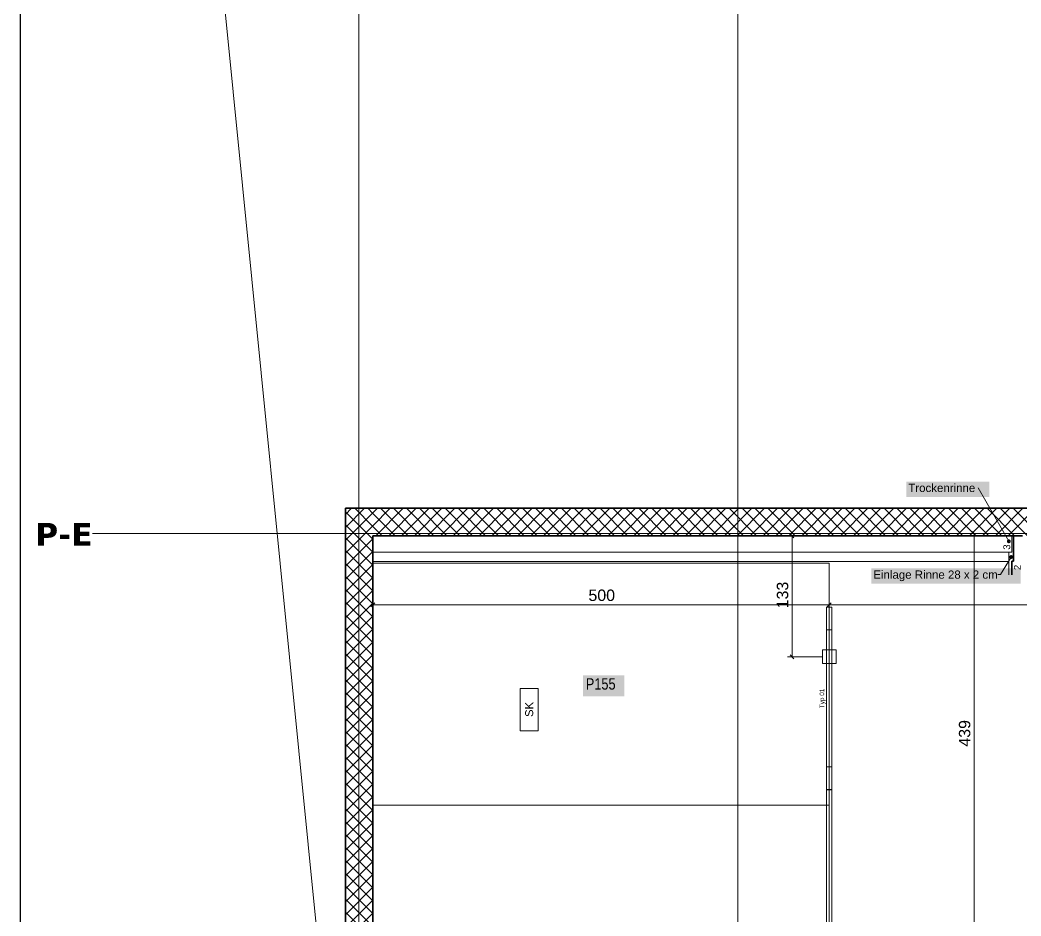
# Model space of a CAD drawing. Extents: x -1067 to 613, y -179 to 712.
# Drawn here: x -1062.4 to -843.1, y 16.1 to 212.4 of the extents above; entities that cross this region are included whole.
import ezdxf
from ezdxf.lldxf.tags import DXFTag

# ---------------------------------------------------------------- set-up
doc = ezdxf.new("R2010")
doc.units = 0
doc.layers.get('0').update_dxf_attribs({"lineweight": 13})
for name, color, linetype, lineweight, true_color in [('A-DETL-____-OTLN', 5, 'Continuous', 9, 0x0000ff), ('EL01_VVV_Mass', 7, 'Continuous', 13, 0xb2b200), ('EL01_WAN_Leuchten', 7, 'Continuous', 13, 0x0080ff), ('EL01_WAN_Leuchtentyp', 7, 'Continuous', 13, 0x0099ff), ('EL01_WAN_Licht', 7, 'Continuous', 13, 0x0080ff), ('EL01_WAN_Schlaufkasten', 1, 'Continuous', 13, 0xff0000), ('S-GRID-____-IDEN', 7, 'Continuous', 9, 0x5555aa)]:
    doc.layers.add(name, color=color, linetype=linetype, lineweight=lineweight, true_color=true_color)
for name, color, linetype, lineweight in [('A-FLOR-____-OTLN', 7, 'Continuous', 9), ('A-WALL-____-MCUT', 7, 'Continuous', 35), ('A-WALL-____-PATT', 7, 'Continuous', 35), ('C-PRKG-____-IDEN', 7, 'Continuous', 5), ('C-PRKG-____-OTLN', 7, 'Continuous', 9), ('S-GRID-____-OTLN', 7, 'Continuous', 5), ('Text', 7, 'Continuous', 5)]:
    doc.layers.add(name, color=color, linetype=linetype, lineweight=lineweight)
doc.styles.get("Standard").update_dxf_attribs({"font": 'arial.ttf'})
tags = doc.linetypes.add('_Rasterlinie_', pattern=[0.375, 0.2, -0.05, 0.075, -0.05]).pattern_tags.tags
tags[10:11] = [DXFTag(74, 4), DXFTag(75, 0), DXFTag(340, '0'), DXFTag(46, 1.0), DXFTag(50, 0.0), DXFTag(44, 0.0), DXFTag(45, 0.0)]
tags[8:9] = [DXFTag(74, 4), DXFTag(75, 0), DXFTag(340, '0'), DXFTag(46, 1.0), DXFTag(50, 0.0), DXFTag(44, 0.0), DXFTag(45, 0.0)]
tags[6:7] = [DXFTag(74, 4), DXFTag(75, 0), DXFTag(340, '0'), DXFTag(46, 1.0), DXFTag(50, 0.0), DXFTag(44, 0.0), DXFTag(45, 0.0)]
tags[4:5] = [DXFTag(74, 4), DXFTag(75, 0), DXFTag(340, '0'), DXFTag(46, 1.0), DXFTag(50, 0.0), DXFTag(44, 0.0), DXFTag(45, 0.0)]
tags = doc.linetypes.add('_Strichliert - Fein_', pattern=[0.15, 0.1, -0.05]).pattern_tags.tags
tags[6:7] = [DXFTag(74, 4), DXFTag(75, 0), DXFTag(340, '0'), DXFTag(46, 1.0), DXFTag(50, 0.0), DXFTag(44, 0.0), DXFTag(45, 0.0)]
tags[4:5] = [DXFTag(74, 4), DXFTag(75, 0), DXFTag(340, '0'), DXFTag(46, 1.0), DXFTag(50, 0.0), DXFTag(44, 0.0), DXFTag(45, 0.0)]
tags = doc.linetypes.add('Gestrichelt', pattern=[0.1, 0.05, -0.05]).pattern_tags.tags
tags[6:7] = [DXFTag(74, 4), DXFTag(75, 0), DXFTag(340, '0'), DXFTag(46, 1.0), DXFTag(50, 0.0), DXFTag(44, 0.0), DXFTag(45, 0.0)]
tags[4:5] = [DXFTag(74, 4), DXFTag(75, 0), DXFTag(340, '0'), DXFTag(46, 1.0), DXFTag(50, 0.0), DXFTag(44, 0.0), DXFTag(45, 0.0)]

# ---------------------------------------------------------------- blocks, each defined once
blk = doc.blocks.new('Referenz-A0UNPC4Q6I', base_point=(-1062.18, -175.86))
at = {"layer": 'A-DETL-____-OTLN', "color": 0, "linetype": '_Strichliert - Fein_', "ltscale": 0.13}
blk.add_line((-1035.16, 392.26), (-979.08, -171.09), dxfattribs=at)
at = {"layer": 'A-DETL-____-OTLN', "color": 0, "linetype": 'Continuous', "ltscale": 0.13}
for p, q in [((-845.1, 95.79), (-845.1, 99.38)), ((-845.7, 90.78), (-845.7, 95.79)), ((-845.7, 95.79), (-845.1, 95.79))]:
    blk.add_line(p, q, dxfattribs=at)
at = {"layer": 'A-DETL-____-OTLN', "color": 0, "linetype": 'Continuous', "lineweight": 35, "ltscale": 0.35}
for p, q in [((-845.1, 99.38), (-842.7, 99.38)), ((-844.7, 93.78), (-844.7, 99.38)), ((-845.1, 90.78), (-845.1, 93.78)), ((-845.1, 93.78), (-844.7, 93.78))]:
    blk.add_line(p, q, dxfattribs=at)
at = {"layer": 'A-DETL-____-OTLN', "color": 0, "linetype": 'Gestrichelt', "ltscale": 0.13}
blk.add_line((-845.7, 93.76), (-985.1, 93.76), dxfattribs=at)
at = {"layer": 'A-FLOR-____-OTLN', "color": 0, "linetype": 'Continuous', "ltscale": 0.13}
for p, q in [((-845.1, 99.36), (-985.1, 99.36)), ((-845.7, 95.78), (-985.1, 95.78))]:
    blk.add_line(p, q, dxfattribs=at)
at = {"layer": 'A-WALL-____-MCUT', "color": 0, "linetype": 'Continuous', "ltscale": 0.35}
for p, q in [((-691.1, 105.38), (-991.1, 105.38)), ((-991.1, 105.38), (-991.1, -171.09)), ((-985.1, 99.38), (-845.1, 99.38)), ((-985.1, -171.09), (-985.1, 99.38))]:
    blk.add_line(p, q, dxfattribs=at)
at = {"layer": 'A-WALL-____-PATT', "color": 0, "linetype": 'Continuous', "lineweight": 9, "ltscale": 0.13}
for p, q in [((-991.1, 104.03), (-989.76, 105.38)), ((-991.1, 101.21), (-986.93, 105.38)), ((-985.1, 101.43), (-989.04, 105.38)), ((-985.1, 104.26), (-986.22, 105.38)), ((-985.1, 104.38), (-984.1, 105.38)), ((-985.1, 101.55), (-981.27, 105.38)), ((-984.44, 99.38), (-978.44, 105.38)), ((-977.39, 99.38), (-983.39, 105.38)), ((-981.61, 99.38), (-975.61, 105.38)), ((-974.56, 99.38), (-980.56, 105.38)), ((-978.79, 99.38), (-972.79, 105.38)), ((-971.73, 99.38), (-977.73, 105.38)), ((-975.96, 99.38), (-969.96, 105.38)), ((-968.9, 99.38), (-974.9, 105.38)), ((-973.13, 99.38), (-967.13, 105.38)), ((-966.07, 99.38), (-972.07, 105.38)), ((-970.3, 99.38), (-964.3, 105.38)), ((-963.25, 99.38), (-969.25, 105.38)), ((-967.47, 99.38), (-961.47, 105.38)), ((-960.42, 99.38), (-966.42, 105.38)), ((-964.64, 99.38), (-958.64, 105.38)), ((-957.59, 99.38), (-963.59, 105.38)), ((-961.81, 99.38), (-955.81, 105.38)), ((-954.76, 99.38), (-960.76, 105.38)), ((-958.99, 99.38), (-952.99, 105.38)), ((-951.93, 99.38), (-957.93, 105.38)), ((-956.16, 99.38), (-950.16, 105.38)), ((-949.1, 99.38), (-955.1, 105.38)), ((-953.33, 99.38), (-947.33, 105.38)), ((-946.27, 99.38), (-952.27, 105.38)), ((-950.5, 99.38), (-944.5, 105.38)), ((-943.45, 99.38), (-949.45, 105.38)), ((-947.67, 99.38), (-941.67, 105.38)), ((-940.62, 99.38), (-946.62, 105.38)), ((-944.84, 99.38), (-938.84, 105.38)), ((-937.79, 99.38), (-943.79, 105.38)), ((-942.02, 99.38), (-936.02, 105.38)), ((-934.96, 99.38), (-940.96, 105.38)), ((-939.19, 99.38), (-933.19, 105.38)), ((-932.13, 99.38), (-938.13, 105.38)), ((-936.36, 99.38), (-930.36, 105.38)), ((-929.3, 99.38), (-935.3, 105.38)), ((-933.53, 99.38), (-927.53, 105.38)), ((-926.48, 99.38), (-932.48, 105.38)), ((-930.7, 99.38), (-924.7, 105.38)), ((-923.65, 99.38), (-929.65, 105.38)), ((-927.87, 99.38), (-921.87, 105.38)), ((-920.82, 99.38), (-926.82, 105.38)), ((-925.05, 99.38), (-919.05, 105.38)), ((-917.99, 99.38), (-923.99, 105.38)), ((-922.22, 99.38), (-916.22, 105.38)), ((-915.16, 99.38), (-921.16, 105.38)), ((-919.39, 99.38), (-913.39, 105.38)), ((-912.33, 99.38), (-918.33, 105.38)), ((-916.56, 99.38), (-910.56, 105.38)), ((-909.51, 99.38), (-915.51, 105.38)), ((-913.73, 99.38), (-907.73, 105.38)), ((-906.68, 99.38), (-912.68, 105.38)), ((-910.9, 99.38), (-904.9, 105.38)), ((-903.85, 99.38), (-909.85, 105.38)), ((-908.07, 99.38), (-902.07, 105.38)), ((-901.02, 99.38), (-907.02, 105.38)), ((-905.25, 99.38), (-899.25, 105.38)), ((-898.19, 99.38), (-904.19, 105.38)), ((-902.42, 99.38), (-896.42, 105.38)), ((-895.36, 99.38), (-901.36, 105.38)), ((-899.59, 99.38), (-893.59, 105.38)), ((-892.53, 99.38), (-898.53, 105.38)), ((-896.76, 99.38), (-890.76, 105.38)), ((-889.71, 99.38), (-895.71, 105.38)), ((-893.93, 99.38), (-887.93, 105.38)), ((-886.88, 99.38), (-892.88, 105.38)), ((-891.1, 99.38), (-885.1, 105.38)), ((-884.05, 99.38), (-890.05, 105.38)), ((-888.28, 99.38), (-882.28, 105.38)), ((-881.22, 99.38), (-887.22, 105.38)), ((-885.45, 99.38), (-879.45, 105.38)), ((-878.39, 99.38), (-884.39, 105.38)), ((-882.62, 99.38), (-876.62, 105.38)), ((-875.56, 99.38), (-881.56, 105.38)), ((-879.79, 99.38), (-873.79, 105.38)), ((-872.74, 99.38), (-878.74, 105.38)), ((-876.96, 99.38), (-870.96, 105.38)), ((-869.91, 99.38), (-875.91, 105.38)), ((-874.13, 99.38), (-868.13, 105.38)), ((-867.08, 99.38), (-873.08, 105.38)), ((-871.3, 99.38), (-865.3, 105.38)), ((-864.25, 99.38), (-870.25, 105.38)), ((-868.48, 99.38), (-862.48, 105.38)), ((-861.42, 99.38), (-867.42, 105.38)), ((-865.65, 99.38), (-859.65, 105.38)), ((-858.59, 99.38), (-864.59, 105.38)), ((-862.82, 99.38), (-856.82, 105.38)), ((-855.77, 99.38), (-861.77, 105.38)), ((-859.99, 99.38), (-853.99, 105.38)), ((-852.94, 99.38), (-858.94, 105.38)), ((-857.16, 99.38), (-851.16, 105.38)), ((-850.11, 99.38), (-856.11, 105.38)), ((-854.33, 99.38), (-848.33, 105.38)), ((-847.28, 99.38), (-853.28, 105.38)), ((-851.51, 99.38), (-845.51, 105.38)), ((-844.45, 99.38), (-850.45, 105.38)), ((-848.68, 99.38), (-842.68, 105.38)), ((-841.62, 99.38), (-847.62, 105.38)), ((-845.85, 99.38), (-839.85, 105.38)), ((-838.79, 99.38), (-844.79, 105.38)), ((-985.1, 98.6), (-991.1, 104.6)), ((-991.1, 98.38), (-985.1, 104.38)), ((-980.22, 99.38), (-985.1, 104.26)), ((-985.1, 95.77), (-991.1, 101.77)), ((-991.1, 95.55), (-985.1, 101.55)), ((-983.04, 99.38), (-985.1, 101.43)), ((-985.1, 92.94), (-991.1, 98.94)), ((-991.1, 92.72), (-985.1, 98.72)), ((-985.1, 90.11), (-991.1, 96.11)), ((-991.1, 89.89), (-985.1, 95.89)), ((-985.1, 87.29), (-991.1, 93.29)), ((-991.1, 87.06), (-985.1, 93.06)), ((-985.1, 84.46), (-991.1, 90.46)), ((-991.1, 84.24), (-985.1, 90.24)), ((-985.1, 81.63), (-991.1, 87.63)), ((-991.1, 81.41), (-985.1, 87.41)), ((-985.1, 78.8), (-991.1, 84.8)), ((-991.1, 78.58), (-985.1, 84.58)), ((-985.1, 75.97), (-991.1, 81.97)), ((-991.1, 75.75), (-985.1, 81.75)), ((-985.1, 73.14), (-991.1, 79.14)), ((-991.1, 72.92), (-985.1, 78.92)), ((-985.1, 70.32), (-991.1, 76.32)), ((-991.1, 70.09), (-985.1, 76.09)), ((-985.1, 67.49), (-991.1, 73.49)), ((-991.1, 67.26), (-985.1, 73.26)), ((-985.1, 64.66), (-991.1, 70.66)), ((-991.1, 64.44), (-985.1, 70.44)), ((-985.1, 61.83), (-991.1, 67.83)), ((-991.1, 61.61), (-985.1, 67.61)), ((-985.1, 59), (-991.1, 65)), ((-991.1, 58.78), (-985.1, 64.78)), ((-985.1, 56.17), (-991.1, 62.17)), ((-991.1, 55.95), (-985.1, 61.95)), ((-985.1, 53.35), (-991.1, 59.35)), ((-991.1, 53.12), (-985.1, 59.12)), ((-985.1, 50.52), (-991.1, 56.52)), ((-991.1, 50.29), (-985.1, 56.29)), ((-985.1, 47.69), (-991.1, 53.69)), ((-991.1, 47.47), (-985.1, 53.47)), ((-985.1, 44.86), (-991.1, 50.86)), ((-991.1, 44.64), (-985.1, 50.64)), ((-985.1, 42.03), (-991.1, 48.03)), ((-991.1, 41.81), (-985.1, 47.81)), ((-985.1, 39.2), (-991.1, 45.2)), ((-991.1, 38.98), (-985.1, 44.98)), ((-985.1, 36.37), (-991.1, 42.37)), ((-991.1, 36.15), (-985.1, 42.15)), ((-985.1, 33.55), (-991.1, 39.55)), ((-991.1, 33.32), (-985.1, 39.32)), ((-985.1, 30.72), (-991.1, 36.72)), ((-991.1, 30.5), (-985.1, 36.5)), ((-985.1, 27.89), (-991.1, 33.89)), ((-991.1, 27.67), (-985.1, 33.67)), ((-985.1, 25.06), (-991.1, 31.06)), ((-991.1, 24.84), (-985.1, 30.84)), ((-985.1, 22.23), (-991.1, 28.23)), ((-991.1, 22.01), (-985.1, 28.01)), ((-985.1, 19.4), (-991.1, 25.4)), ((-991.1, 19.18), (-985.1, 25.18)), ((-985.1, 16.58), (-991.1, 22.58)), ((-991.1, 16.35), (-985.1, 22.35)), ((-985.1, 13.75), (-991.1, 19.75)), ((-991.1, 13.52), (-985.1, 19.52)), ((-985.1, 10.92), (-991.1, 16.92)), ((-991.1, 10.7), (-985.1, 16.7))]:
    blk.add_line(p, q, dxfattribs=at)
at = {"layer": 'C-PRKG-____-IDEN', "color": 7, "linetype": 'Continuous', "ltscale": 0.13, "true_color": 0xffffff}
for points in [[(-939.05, 64.19), (-929.98, 64.19), (-939.05, 68.78)], [(-929.98, 64.19), (-939.05, 68.78), (-929.98, 68.78)]]:
    blk.add_solid(points, dxfattribs=at)
at = {"layer": 'C-PRKG-____-OTLN', "color": 0, "linetype": 'Continuous', "ltscale": 0.13}
for p, q in [((-885.1, 93.34), (-985.1, 93.34)), ((-885.1, 40.35), (-885.1, 93.34)), ((-885.1, 93.34), (-885.1, 93.34)), ((-985.1, 40.35), (-885.1, 40.35)), ((-885.1, 40.35), (-985.1, 40.35)), ((-885.1, 40.35), (-885.1, 40.35)), ((-885.1, -12.63), (-885.1, 40.35)), ((-885.1, 40.35), (-885.1, 40.35))]:
    blk.add_line(p, q, dxfattribs=at)
at = {"layer": 'S-GRID-____-OTLN', "color": 0, "linetype": '_Rasterlinie_', "ltscale": 0.13}
for p, q in [((-988.14, -171.09), (-988.14, 546.38)), ((-905.1, -171.09), (-905.1, 546.38)), ((-1046.54, 99.88), (-144.67, 99.88))]:
    blk.add_line(p, q, dxfattribs=at)
at = {"layer": 'Text', "color": 0, "linetype": 'Continuous', "ltscale": 0.13}
for p, q in [((-845.72, 98.15), (-852.44, 109.85)), ((-846.01, 98.23), (-846.02, 98.19)), ((-846.02, 98.19), (-846.02, 98.15)), ((-846.02, 98.15), (-846.02, 98.11)), ((-846.02, 98.11), (-846.01, 98.07)), ((-846, 98.26), (-846.01, 98.23)), ((-846.01, 98.07), (-846, 98.03)), ((-845.98, 98.3), (-846, 98.26)), ((-846, 98.03), (-845.98, 98)), ((-845.96, 98.33), (-845.98, 98.3)), ((-845.98, 98), (-845.96, 97.97)), ((-845.93, 98.36), (-845.96, 98.33)), ((-845.96, 97.97), (-845.93, 97.94)), ((-845.9, 98.39), (-845.93, 98.36)), ((-845.93, 97.94), (-845.9, 97.91)), ((-845.87, 98.41), (-845.9, 98.39)), ((-845.9, 97.91), (-845.87, 97.89)), ((-845.84, 98.43), (-845.87, 98.41)), ((-845.87, 97.89), (-845.84, 97.87)), ((-845.8, 98.44), (-845.84, 98.43)), ((-845.84, 97.87), (-845.8, 97.86)), ((-845.76, 98.45), (-845.8, 98.44)), ((-845.8, 97.86), (-845.76, 97.85)), ((-845.72, 98.45), (-845.76, 98.45)), ((-845.76, 97.85), (-845.72, 97.85)), ((-845.68, 98.45), (-845.72, 98.45)), ((-845.72, 97.85), (-845.68, 97.85)), ((-845.64, 98.44), (-845.68, 98.45)), ((-845.68, 97.85), (-845.64, 97.86)), ((-845.61, 98.43), (-845.64, 98.44)), ((-845.64, 97.86), (-845.61, 97.87)), ((-845.57, 98.41), (-845.61, 98.43)), ((-845.61, 97.87), (-845.57, 97.89)), ((-845.54, 98.39), (-845.57, 98.41)), ((-845.57, 97.89), (-845.54, 97.91)), ((-845.51, 98.36), (-845.54, 98.39)), ((-845.54, 97.91), (-845.51, 97.94)), ((-845.48, 98.33), (-845.51, 98.36)), ((-845.51, 97.94), (-845.48, 97.97)), ((-845.46, 98.3), (-845.48, 98.33)), ((-845.48, 97.97), (-845.46, 98)), ((-845.45, 98.26), (-845.46, 98.3)), ((-845.46, 98), (-845.45, 98.03)), ((-845.43, 98.23), (-845.45, 98.26)), ((-845.45, 98.03), (-845.43, 98.07)), ((-845.42, 98.19), (-845.43, 98.23)), ((-845.43, 98.07), (-845.42, 98.11)), ((-845.42, 98.15), (-845.42, 98.19)), ((-845.42, 98.11), (-845.42, 98.15)), ((-845.24, 94.71), (-847.52, 90.86)), ((-845.53, 94.75), (-845.54, 94.71)), ((-845.54, 94.71), (-845.53, 94.68)), ((-845.51, 94.83), (-845.53, 94.79)), ((-845.53, 94.79), (-845.53, 94.75)), ((-845.53, 94.68), (-845.53, 94.64)), ((-845.53, 94.64), (-845.51, 94.6)), ((-845.5, 94.86), (-845.51, 94.83)), ((-845.51, 94.6), (-845.5, 94.56)), ((-845.47, 94.9), (-845.5, 94.86)), ((-845.5, 94.56), (-845.47, 94.53)), ((-845.45, 94.93), (-845.47, 94.9)), ((-845.47, 94.53), (-845.45, 94.5)), ((-845.42, 94.95), (-845.45, 94.93)), ((-845.45, 94.5), (-845.42, 94.48)), ((-845.39, 94.97), (-845.42, 94.95)), ((-845.42, 94.48), (-845.39, 94.45)), ((-845.35, 94.99), (-845.39, 94.97)), ((-845.39, 94.45), (-845.35, 94.44)), ((-845.31, 95), (-845.35, 94.99)), ((-845.35, 94.44), (-845.31, 94.42)), ((-845.28, 95.01), (-845.31, 95)), ((-845.31, 94.42), (-845.28, 94.42)), ((-845.24, 95.01), (-845.28, 95.01)), ((-845.28, 94.42), (-845.24, 94.41)), ((-845.2, 95.01), (-845.24, 95.01)), ((-845.24, 94.41), (-845.2, 94.42)), ((-845.16, 95), (-845.2, 95.01)), ((-845.2, 94.42), (-845.16, 94.42)), ((-845.12, 94.99), (-845.16, 95)), ((-845.16, 94.42), (-845.12, 94.44)), ((-845.09, 94.97), (-845.12, 94.99)), ((-845.12, 94.44), (-845.09, 94.45)), ((-845.05, 94.95), (-845.09, 94.97)), ((-845.09, 94.45), (-845.05, 94.48)), ((-845.02, 94.93), (-845.05, 94.95)), ((-845.05, 94.48), (-845.02, 94.5)), ((-845, 94.9), (-845.02, 94.93)), ((-845.02, 94.5), (-845, 94.53)), ((-844.98, 94.86), (-845, 94.9)), ((-845, 94.53), (-844.98, 94.56)), ((-844.96, 94.83), (-844.98, 94.86)), ((-844.98, 94.56), (-844.96, 94.6)), ((-844.95, 94.79), (-844.96, 94.83)), ((-844.96, 94.6), (-844.95, 94.64)), ((-844.94, 94.75), (-844.95, 94.79)), ((-844.95, 94.64), (-844.94, 94.68)), ((-844.94, 94.71), (-844.94, 94.75)), ((-844.94, 94.68), (-844.94, 94.71)), ((-847.52, 90.86), (-848.13, 90.86))]:
    blk.add_line(p, q, dxfattribs=at)
at = {"layer": 'Text', "color": 7, "linetype": 'Continuous', "ltscale": 0.13, "true_color": 0xffffff}
for points in [[(-849.99, 107.89), (-868.2, 107.89), (-849.99, 111.2)], [(-868.2, 107.89), (-849.99, 111.2), (-868.2, 111.2)], [(-849.99, 111.2), (-868.2, 111.2), (-868.2, 111.2)], [(-849.99, 107.89), (-849.99, 107.89), (-868.2, 107.89)], [(-843.14, 88.9), (-875.87, 88.9), (-843.14, 92.21)], [(-875.87, 88.9), (-843.14, 92.21), (-875.87, 92.21)], [(-843.14, 92.21), (-875.87, 92.21), (-875.87, 92.21)], [(-843.14, 88.9), (-843.14, 88.9), (-875.87, 88.9)]]:
    blk.add_solid(points, dxfattribs=at)
at = {"layer": 'Text', "color": 0, "linetype": 'Continuous', "ltscale": 0.13}
for points in [[(-846.01, 98.19), (-846.02, 98.19), (-846.01, 98.24)], [(-846.02, 98.15), (-846.02, 98.15), (-846.02, 98.19)], [(-846.01, 98.1), (-846.02, 98.1), (-846.02, 98.19)], [(-846.01, 98.06), (-846.01, 98.19), (-846.02, 98.19)], [(-846.02, 98.1), (-846.02, 98.15), (-846.02, 98.15)], [(-846.01, 98.06), (-846.01, 98.1), (-846.02, 98.1)], [(-845.99, 98.24), (-846.01, 98.24), (-845.99, 98.28)], [(-845.99, 98.06), (-846.01, 98.06), (-846.01, 98.24)], [(-845.99, 98.01), (-845.99, 98.24), (-846.01, 98.24)], [(-845.99, 98.01), (-845.99, 98.06), (-846.01, 98.06)], [(-845.96, 98.28), (-845.99, 98.28), (-845.96, 98.32)], [(-845.97, 98.01), (-845.99, 98.01), (-845.99, 98.28)], [(-845.96, 97.97), (-845.96, 98.28), (-845.99, 98.28)], [(-845.96, 97.97), (-845.97, 98.01), (-845.99, 98.01)], [(-845.93, 98.32), (-845.96, 98.32), (-845.93, 98.36)], [(-845.94, 97.97), (-845.96, 97.97), (-845.96, 98.32)], [(-845.93, 97.94), (-845.93, 98.32), (-845.96, 98.32)], [(-845.93, 97.94), (-845.94, 97.97), (-845.96, 97.97)], [(-845.9, 98.36), (-845.93, 98.36), (-845.9, 98.39)], [(-845.9, 97.94), (-845.93, 97.94), (-845.93, 98.36)], [(-845.9, 97.91), (-845.9, 98.36), (-845.93, 98.36)], [(-845.9, 97.91), (-845.9, 97.94), (-845.93, 97.94)], [(-845.86, 98.39), (-845.9, 98.39), (-845.86, 98.42)], [(-845.86, 97.91), (-845.9, 97.91), (-845.9, 98.39)], [(-845.86, 97.88), (-845.86, 98.39), (-845.9, 98.39)], [(-845.86, 97.88), (-845.86, 97.91), (-845.9, 97.91)], [(-845.81, 98.42), (-845.86, 98.42), (-845.81, 98.43)], [(-845.82, 97.88), (-845.86, 97.88), (-845.86, 98.42)], [(-845.81, 97.86), (-845.81, 98.42), (-845.86, 98.42)], [(-845.81, 97.86), (-845.82, 97.88), (-845.86, 97.88)], [(-845.77, 98.43), (-845.81, 98.43), (-845.77, 98.44)], [(-845.77, 97.86), (-845.81, 97.86), (-845.81, 98.43)], [(-845.77, 97.85), (-845.77, 98.43), (-845.81, 98.43)], [(-845.77, 97.85), (-845.77, 97.86), (-845.81, 97.86)], [(-845.72, 98.44), (-845.77, 98.44), (-845.72, 98.45)], [(-845.72, 97.85), (-845.77, 97.85), (-845.77, 98.44)], [(-845.72, 97.85), (-845.72, 98.44), (-845.77, 98.44)], [(-845.72, 97.85), (-845.72, 97.85), (-845.77, 97.85)], [(-845.68, 97.85), (-845.72, 97.85), (-845.72, 98.45)], [(-845.68, 98.44), (-845.72, 98.44), (-845.72, 98.45)], [(-845.68, 97.85), (-845.68, 98.44), (-845.72, 98.44)], [(-845.72, 97.85), (-845.68, 97.85), (-845.72, 97.85)], [(-845.63, 97.86), (-845.68, 97.86), (-845.68, 98.44)], [(-845.63, 98.43), (-845.67, 98.43), (-845.68, 98.44)], [(-845.68, 97.85), (-845.63, 97.86), (-845.68, 97.86)], [(-845.63, 97.86), (-845.63, 98.43), (-845.67, 98.43)], [(-845.59, 97.88), (-845.63, 97.88), (-845.63, 98.43)], [(-845.59, 98.42), (-845.63, 98.42), (-845.63, 98.43)], [(-845.59, 97.88), (-845.59, 98.42), (-845.63, 98.42)], [(-845.63, 97.86), (-845.59, 97.88), (-845.63, 97.88)], [(-845.55, 97.91), (-845.59, 97.91), (-845.59, 98.42)], [(-845.55, 98.39), (-845.58, 98.39), (-845.59, 98.42)], [(-845.59, 97.88), (-845.55, 97.91), (-845.59, 97.91)], [(-845.55, 97.91), (-845.55, 98.39), (-845.58, 98.39)], [(-845.51, 97.94), (-845.55, 97.94), (-845.55, 98.39)], [(-845.51, 98.36), (-845.54, 98.36), (-845.55, 98.39)], [(-845.55, 97.91), (-845.51, 97.94), (-845.55, 97.94)], [(-845.51, 97.94), (-845.51, 98.36), (-845.54, 98.36)], [(-845.48, 97.97), (-845.51, 97.97), (-845.51, 98.36)], [(-845.48, 98.32), (-845.51, 98.32), (-845.51, 98.36)], [(-845.48, 97.97), (-845.48, 98.32), (-845.51, 98.32)], [(-845.51, 97.94), (-845.48, 97.97), (-845.51, 97.97)], [(-845.45, 98.01), (-845.48, 98.01), (-845.48, 98.32)], [(-845.45, 98.28), (-845.48, 98.28), (-845.48, 98.32)], [(-845.45, 98.01), (-845.45, 98.28), (-845.48, 98.28)], [(-845.48, 97.97), (-845.45, 98.01), (-845.48, 98.01)], [(-845.44, 98.06), (-845.45, 98.06), (-845.45, 98.28)], [(-845.44, 98.24), (-845.45, 98.24), (-845.45, 98.28)], [(-845.44, 98.06), (-845.44, 98.24), (-845.45, 98.24)], [(-845.45, 98.01), (-845.44, 98.06), (-845.45, 98.06)], [(-845.43, 98.1), (-845.44, 98.1), (-845.44, 98.24)], [(-845.43, 98.19), (-845.43, 98.19), (-845.44, 98.24)], [(-845.44, 98.06), (-845.43, 98.1), (-845.44, 98.1)], [(-845.43, 98.1), (-845.43, 98.19), (-845.43, 98.19)], [(-845.42, 98.15), (-845.43, 98.15), (-845.43, 98.19)], [(-845.43, 98.1), (-845.42, 98.15), (-845.43, 98.15)], [(-845.53, 94.71), (-845.54, 94.71), (-845.53, 94.76)], [(-845.53, 94.67), (-845.53, 94.71), (-845.54, 94.71)], [(-845.52, 94.76), (-845.53, 94.76), (-845.52, 94.81)], [(-845.53, 94.67), (-845.53, 94.67), (-845.53, 94.76)], [(-845.52, 94.62), (-845.52, 94.76), (-845.53, 94.76)], [(-845.52, 94.62), (-845.53, 94.67), (-845.53, 94.67)], [(-845.5, 94.81), (-845.52, 94.81), (-845.5, 94.85)], [(-845.51, 94.62), (-845.52, 94.62), (-845.52, 94.81)], [(-845.5, 94.58), (-845.5, 94.81), (-845.52, 94.81)], [(-845.5, 94.58), (-845.51, 94.62), (-845.52, 94.62)], [(-845.48, 94.85), (-845.5, 94.85), (-845.48, 94.89)], [(-845.48, 94.58), (-845.5, 94.58), (-845.5, 94.85)], [(-845.48, 94.54), (-845.48, 94.85), (-845.5, 94.85)], [(-845.48, 94.54), (-845.48, 94.58), (-845.5, 94.58)], [(-845.45, 94.89), (-845.48, 94.89), (-845.45, 94.93)], [(-845.45, 94.54), (-845.48, 94.54), (-845.48, 94.89)], [(-845.45, 94.5), (-845.45, 94.89), (-845.48, 94.89)], [(-845.45, 94.5), (-845.45, 94.54), (-845.48, 94.54)], [(-845.41, 94.93), (-845.45, 94.93), (-845.41, 94.96)], [(-845.41, 94.5), (-845.45, 94.5), (-845.45, 94.93)], [(-845.41, 94.47), (-845.41, 94.93), (-845.45, 94.93)], [(-845.41, 94.47), (-845.41, 94.5), (-845.45, 94.5)], [(-845.37, 94.96), (-845.41, 94.96), (-845.37, 94.98)], [(-845.37, 94.47), (-845.41, 94.47), (-845.41, 94.96)], [(-845.37, 94.45), (-845.37, 94.96), (-845.41, 94.96)], [(-845.37, 94.45), (-845.37, 94.47), (-845.41, 94.47)], [(-845.33, 94.98), (-845.37, 94.98), (-845.33, 95)], [(-845.33, 94.45), (-845.37, 94.45), (-845.37, 94.98)], [(-845.33, 94.43), (-845.33, 94.98), (-845.37, 94.98)], [(-845.33, 94.43), (-845.33, 94.45), (-845.37, 94.45)], [(-845.28, 95), (-845.33, 95), (-845.28, 95.01)], [(-845.28, 94.43), (-845.33, 94.43), (-845.33, 95)], [(-845.28, 94.42), (-845.28, 95), (-845.33, 95)], [(-845.28, 94.42), (-845.28, 94.43), (-845.33, 94.43)], [(-845.24, 94.42), (-845.28, 94.42), (-845.28, 95.01)], [(-845.24, 94.41), (-845.24, 95.01), (-845.28, 95.01)], [(-845.24, 95.01), (-845.28, 95.01), (-845.24, 95.01)], [(-845.24, 94.41), (-845.24, 94.42), (-845.28, 94.42)], [(-845.19, 94.42), (-845.24, 94.42), (-845.24, 95.01)], [(-845.19, 94.42), (-845.19, 95.01), (-845.24, 95.01)], [(-845.19, 95.01), (-845.24, 95.01), (-845.24, 95.01)], [(-845.24, 94.41), (-845.19, 94.42), (-845.24, 94.42)], [(-845.14, 94.43), (-845.19, 94.43), (-845.19, 95.01)], [(-845.14, 95), (-845.19, 95), (-845.19, 95.01)], [(-845.14, 94.43), (-845.14, 95), (-845.19, 95)], [(-845.19, 94.42), (-845.14, 94.43), (-845.19, 94.43)], [(-845.1, 94.45), (-845.14, 94.45), (-845.14, 95)], [(-845.1, 94.98), (-845.14, 94.98), (-845.14, 95)], [(-845.1, 94.45), (-845.1, 94.98), (-845.14, 94.98)], [(-845.14, 94.43), (-845.1, 94.45), (-845.14, 94.45)], [(-845.06, 94.47), (-845.1, 94.47), (-845.1, 94.98)], [(-845.06, 94.96), (-845.1, 94.96), (-845.1, 94.98)], [(-845.06, 94.47), (-845.06, 94.96), (-845.1, 94.96)], [(-845.1, 94.45), (-845.06, 94.47), (-845.1, 94.47)], [(-845.02, 94.5), (-845.06, 94.5), (-845.06, 94.96)], [(-845.02, 94.93), (-845.06, 94.93), (-845.06, 94.96)], [(-845.02, 94.5), (-845.02, 94.93), (-845.06, 94.93)], [(-845.06, 94.47), (-845.02, 94.5), (-845.06, 94.5)], [(-844.99, 94.54), (-845.02, 94.54), (-845.02, 94.93)], [(-844.99, 94.89), (-845.02, 94.89), (-845.02, 94.93)], [(-844.99, 94.54), (-844.99, 94.89), (-845.02, 94.89)], [(-845.02, 94.5), (-844.99, 94.54), (-845.02, 94.54)], [(-844.97, 94.58), (-844.99, 94.58), (-844.99, 94.89)], [(-844.97, 94.85), (-844.99, 94.85), (-844.99, 94.89)], [(-844.97, 94.58), (-844.97, 94.85), (-844.99, 94.85)], [(-844.99, 94.54), (-844.97, 94.58), (-844.99, 94.58)], [(-844.95, 94.62), (-844.97, 94.62), (-844.97, 94.85)], [(-844.95, 94.81), (-844.97, 94.81), (-844.97, 94.85)], [(-844.95, 94.62), (-844.95, 94.81), (-844.97, 94.81)], [(-844.97, 94.58), (-844.95, 94.62), (-844.97, 94.62)], [(-844.94, 94.67), (-844.95, 94.67), (-844.95, 94.81)], [(-844.94, 94.76), (-844.95, 94.76), (-844.95, 94.81)], [(-844.94, 94.67), (-844.94, 94.76), (-844.95, 94.76)], [(-844.95, 94.62), (-844.94, 94.67), (-844.95, 94.67)], [(-844.94, 94.71), (-844.94, 94.71), (-844.94, 94.76)], [(-844.94, 94.67), (-844.94, 94.71), (-844.94, 94.71)]]:
    blk.add_solid(points, dxfattribs=at)
at = {"layer": 'C-PRKG-____-IDEN', "color": 0, "linetype": 'Continuous', "ltscale": 0.13, "insert": (-938.43, 68.16), "char_height": 2.5, "attachment_point": 1}
blk.add_mtext('{\\W0.8;\\fArial;P155}', dxfattribs=at)
at = {"layer": 'S-GRID-____-IDEN', "color": 0, "linetype": 'Continuous', "lineweight": 5, "ltscale": 0.13, "insert": (-1059.09, 102.17), "char_height": 5, "attachment_point": 1}
blk.add_mtext('{\\fVerdana|b1|i0;P-E}', dxfattribs=at)
at = {"layer": 'Text', "color": 0, "linetype": 'Continuous', "ltscale": 0.13, "char_height": 1.8, "attachment_point": 1}
for s, insert in [('{\\fArial;Trockenrinne}', (-867.75, 110.75)), ('{\\fArial;Einlage Rinne 28 x 2 cm}', (-875.42, 91.76))]:
    blk.add_mtext(s, dxfattribs=dict(at, insert=insert))
at = {"layer": 'Text', "color": 0, "linetype": 'Continuous', "ltscale": 0.13, "char_height": 1.5, "attachment_point": 1, "rotation": 90}
for s, insert in [('{\\fArial;3}', (-846.93, 96.31)), ('{\\fArial;2}', (-844.6, 91.84))]:
    blk.add_mtext(s, dxfattribs=dict(at, insert=insert))
blk = doc.blocks.new('Maß-A0UNPCCW6I', base_point=(-856.67, 11.7))
at = {"color": 0, "lineweight": -2}
for p, q in [((-854.34, 99.85), (-853.32, 99.85)), ((-853.75, 100.27), (-852.92, 99.44)), ((-853.34, 12.11), (-853.34, 99.85)), ((-854.34, 12.11), (-836.59, 12.11)), ((-853.75, 12.53), (-852.92, 11.7))]:
    blk.add_line(p, q, dxfattribs=at)
at = {"color": 0, "lineweight": -2, "insert": (-856.67, 53.17), "char_height": 2.5, "attachment_point": 1, "rotation": 90}
blk.add_mtext('{\\fArial;439}', dxfattribs=at)
blk = doc.blocks.new('Kabelkanal-A0UNPCJY6I', base_point=(-885.7, 43.72))
at = {"color": 0, "linetype": 'ByBlock', "lineweight": -2, "ltscale": 0.13}
for p, q in [((-885.69, 83.71), (-885.69, 83.74)), ((-885.69, 83.74), (-884.49, 83.74)), ((-885.69, 43.75), (-885.69, 83.74)), ((-885.69, 83.71), (-884.49, 83.71)), ((-885.69, 43.72), (-885.69, 83.71)), ((-884.49, 83.71), (-884.49, 83.74)), ((-884.49, 83.74), (-884.49, 43.75)), ((-884.49, 83.71), (-884.49, 43.72)), ((-885.69, 43.72), (-885.69, 43.75)), ((-884.49, 43.75), (-885.69, 43.75)), ((-884.49, 43.72), (-885.69, 43.72)), ((-884.49, 43.72), (-884.49, 43.75))]:
    blk.add_line(p, q, dxfattribs=at)
blk = doc.blocks.new('Maß-A0UNPCOW6I', base_point=(-885.51, 83.71))
at = {"color": 0, "lineweight": -2}
for p, q in [((-884.68, 84.66), (-885.51, 83.83)), ((-885.09, 85.24), (-885.09, 83.71)), ((-885.09, 84.24), (-785.09, 84.24)), ((-784.68, 84.66), (-785.51, 83.83)), ((-785.09, 85.24), (-785.09, 83.74))]:
    blk.add_line(p, q, dxfattribs=at)
at = {"color": 0, "lineweight": -2, "insert": (-837.85, 87.58), "char_height": 2.5, "attachment_point": 1}
blk.add_mtext('{\\fArial;500}', dxfattribs=at)
blk = doc.blocks.new('Kabelkanal-A0UNPCQ06I', base_point=(-885.7, 3.76))
at = {"color": 0, "linetype": 'ByBlock', "lineweight": -2, "ltscale": 0.13}
for p, q in [((-885.69, 43.75), (-885.69, 43.78)), ((-885.69, 43.78), (-884.49, 43.78)), ((-885.69, 3.79), (-885.69, 43.78)), ((-885.69, 43.75), (-884.49, 43.75)), ((-885.69, 3.76), (-885.69, 43.75)), ((-884.49, 43.75), (-884.49, 43.78)), ((-884.49, 43.78), (-884.49, 3.79)), ((-884.49, 43.75), (-884.49, 3.76)), ((-885.69, 3.76), (-885.69, 3.79)), ((-884.49, 3.79), (-885.69, 3.79)), ((-884.49, 3.76), (-885.69, 3.76)), ((-884.49, 3.76), (-884.49, 3.79))]:
    blk.add_line(p, q, dxfattribs=at)
blk = doc.blocks.new('LED-Langfeldleuchte 37W-A0UNPCUY6I', base_point=(-885.7, 48.74))
at = {"color": 0, "linetype": 'ByBlock', "lineweight": -2, "ltscale": 0.13}
for p, q in [((-885.69, 78.73), (-885.69, 78.74)), ((-885.69, 48.75), (-885.69, 78.74)), ((-885.69, 78.74), (-884.49, 78.74)), ((-885.69, 48.74), (-885.69, 78.73)), ((-885.69, 78.73), (-884.49, 78.73)), ((-884.49, 78.73), (-884.49, 78.74)), ((-884.49, 78.74), (-884.49, 48.75)), ((-884.49, 78.73), (-884.49, 48.74)), ((-885.69, 48.74), (-885.69, 48.75)), ((-884.49, 48.75), (-885.69, 48.75)), ((-884.49, 48.74), (-885.69, 48.74)), ((-884.49, 48.74), (-884.49, 48.75))]:
    blk.add_line(p, q, dxfattribs=at)
blk = doc.blocks.new('Bemerkung 1-A0UNPCV06I', base_point=(-887.19, 61.6))
at = {"color": 0, "lineweight": -2, "insert": (-887.19, 61.6), "char_height": 1, "attachment_point": 1, "rotation": 90}
blk.add_mtext('{\\fArial;Typ 01}', dxfattribs=at)
blk = doc.blocks.new('Schlaufkasten Decke (multi)-A0UNPCW46I', base_point=(-952.84, 56.62))
at = {"color": 0, "linetype": 'ByBlock', "lineweight": -2, "ltscale": 0.13}
for p, q in [((-952.84, 65.9), (-948.84, 65.9)), ((-952.84, 56.62), (-952.84, 65.9)), ((-948.84, 65.9), (-948.84, 56.62)), ((-948.84, 56.62), (-952.84, 56.62))]:
    blk.add_line(p, q, dxfattribs=at)
at = {"color": 0, "linetype": 'ByBlock', "lineweight": -2, "ltscale": 0.13, "insert": (-951.72, 59.68), "char_height": 1.76, "attachment_point": 1, "rotation": 90}
blk.add_mtext('{\\fArial;SK}', dxfattribs=at)
blk = doc.blocks.new('Maß-A0UNPD1Q6I', base_point=(-985.09, 72.44))
at = {"color": 0, "lineweight": -2}
for p, q in [((-892.24, 99.37), (-985.09, 99.37)), ((-892.82, 98.95), (-893.65, 99.78)), ((-893.24, 99.37), (-893.24, 72.86)), ((-894.24, 72.86), (-886.59, 72.86)), ((-892.82, 72.44), (-893.65, 73.27))]:
    blk.add_line(p, q, dxfattribs=at)
at = {"color": 0, "lineweight": -2, "insert": (-896.57, 83.47), "char_height": 2.5, "attachment_point": 1, "rotation": 90}
blk.add_mtext('{\\fArial;133}', dxfattribs=at)
blk = doc.blocks.new('Maß-A0UNPD706I', base_point=(-985.51, 83.24))
at = {"color": 0, "lineweight": -2}
for p, q in [((-985.09, 83.24), (-985.09, 99.37)), ((-984.68, 84.66), (-985.51, 83.83)), ((-985.09, 84.24), (-885.09, 84.24)), ((-884.68, 84.66), (-885.51, 83.83)), ((-885.09, 85.24), (-885.09, 83.74))]:
    blk.add_line(p, q, dxfattribs=at)
at = {"color": 0, "lineweight": -2, "insert": (-937.85, 87.58), "char_height": 2.5, "attachment_point": 1}
blk.add_mtext('{\\fArial;500}', dxfattribs=at)
blk = doc.blocks.new('Deckendose UP-A0UNPDAS6I', base_point=(-886.59, 71.36))
at = {"color": 0, "lineweight": -2}
for p, q in [((-886.59, 71.36), (-886.59, 74.36)), ((-886.59, 74.36), (-883.59, 74.36)), ((-883.59, 74.36), (-883.59, 71.36)), ((-883.59, 71.36), (-886.59, 71.36))]:
    blk.add_line(p, q, dxfattribs=at)

msp = doc.modelspace()

# ---------------------------------------------------------------- linework, layer by layer
at = {"color": 0, "linetype": 'ByBlock', "lineweight": -2, "ltscale": 0.13}
msp.add_line((-1062.42, 706.53), (-1062.42, -174.47), dxfattribs=at)

# ---------------------------------------------------------------- block references
at = {"color": 9, "lineweight": 25, "ltscale": 0.25, "true_color": 0xc0c0c0}
msp.add_blockref('Referenz-A0UNPC4Q6I', (-1062.18, -175.86), dxfattribs=at)
at = {"layer": 'EL01_VVV_Mass', "linetype": 'Continuous', "ltscale": 0.13}
for name, p in [('Maß-A0UNPD706I', (-985.51, 83.24)), ('Maß-A0UNPD1Q6I', (-985.09, 72.44)), ('Maß-A0UNPCCW6I', (-856.67, 11.7)), ('Maß-A0UNPCOW6I', (-885.51, 83.71))]:
    msp.add_blockref(name, p, dxfattribs=at)
at = {"layer": 'EL01_WAN_Leuchten', "ltscale": 0.13}
for name, p in [('Kabelkanal-A0UNPCJY6I', (-885.7, 43.72)), ('LED-Langfeldleuchte 37W-A0UNPCUY6I', (-885.7, 48.74)), ('Kabelkanal-A0UNPCQ06I', (-885.7, 3.76))]:
    msp.add_blockref(name, p, dxfattribs=at)
at = {"layer": 'EL01_WAN_Leuchtentyp', "ltscale": 0.13}
msp.add_blockref('Bemerkung 1-A0UNPCV06I', (-887.19, 61.6), dxfattribs=at)
at = {"layer": 'EL01_WAN_Licht', "linetype": 'Continuous', "ltscale": 0.13}
msp.add_blockref('Deckendose UP-A0UNPDAS6I', (-886.59, 71.36), dxfattribs=at)
at = {"layer": 'EL01_WAN_Schlaufkasten', "ltscale": 0.13}
msp.add_blockref('Schlaufkasten Decke (multi)-A0UNPCW46I', (-952.84, 56.62), dxfattribs=at)

doc.saveas('drawing.dxf')
